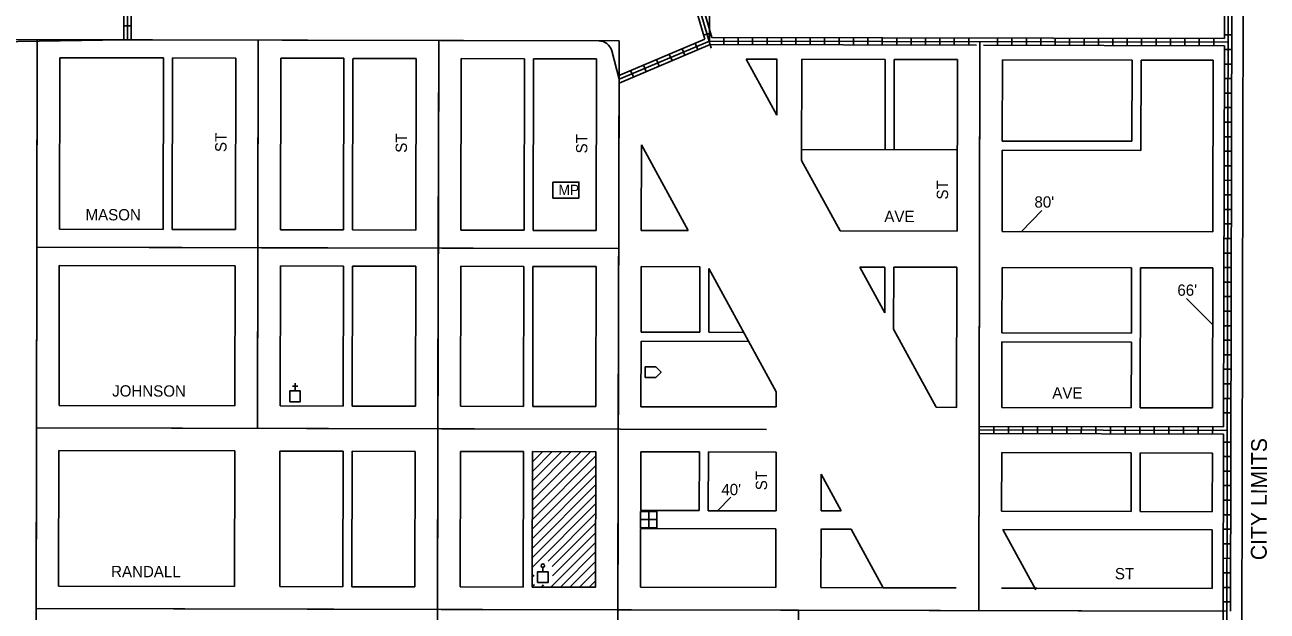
# Model space of a CAD drawing. Extents: x 1640413 to 2320954, y 15619537 to 16353278.
# Drawn here: x 1668929 to 1671683, y 15629449 to 15630747 of the extents above; entities that cross this region are included whole.
import ezdxf

# ---------------------------------------------------------------- set-up
doc = ezdxf.new("R2010")
doc.units = 0
for name, color, linetype in [('L10', 7, 'Continuous'), ('L14', 7, 'Continuous'), ('L18', 7, 'Continuous'), ('L2', 7, 'Continuous'), ('L23', 7, 'Continuous'), ('L3', 7, 'Continuous'), ('L5', 7, 'Continuous'), ('L9', 7, 'Continuous')]:
    doc.layers.add(name, color=color, linetype=linetype)

msp = doc.modelspace()

# ---------------------------------------------------------------- linework, layer by layer
at = {"layer": 'L10'}
for p, q in [((1670099.2, 15630399.3), (1670099.2, 15630363.5)), ((1669521.7, 15629947.5), (1669533.6, 15629947.5)), ((1669527.6, 15629936.8), (1669527.6, 15629953.7)), ((1670076.9, 15629536), (1670076.9, 15629546.1))]:
    msp.add_line(p, q, dxfattribs=at)
for points in [[(1670156.9, 15630363.5), (1670156.9, 15630363.5), (1670156.9, 15630399.3), (1670099.2, 15630399.3)], [(1670099.2, 15630363.5), (1670156.9, 15630363.5)]]:
    msp.add_lwpolyline(points, dxfattribs=at)
for points in [[(1670303.8, 15629990.5), (1670327.3, 15629990.5), (1670339.2, 15629978), (1670327.3, 15629966.6), (1670303.8, 15629966.6)], [(1669515.9, 15629912.9), (1669515.9, 15629936.8), (1669539.3, 15629936.8), (1669539.3, 15629912.9)], [(1670312, 15629669.7), (1670312, 15629651.8), (1670293.6, 15629651.8), (1670293.6, 15629669.7)], [(1670312, 15629651.8), (1670312, 15629633.8), (1670293.6, 15629633.8), (1670293.6, 15629651.8)], [(1670329.9, 15629669.7), (1670329.9, 15629651.8), (1670312, 15629651.8), (1670312, 15629669.7)], [(1670329.9, 15629651.8), (1670329.9, 15629633.8), (1670312, 15629633.8), (1670312, 15629651.8)], [(1670065, 15629512.6), (1670065, 15629536), (1670088.9, 15629536), (1670088.9, 15629512.6)]]:
    msp.add_lwpolyline(points, close=True, dxfattribs=at)
msp.add_circle((1670076.9, 15629549.8), 3.74, dxfattribs=at)
at = {"layer": 'L14'}
for p, q in [((1670053.8, 15629652.4), (1670194.1, 15629792.7)), ((1670053.9, 15629694.9), (1670161.3, 15629802.2)), ((1670053.9, 15629673.6), (1670182.4, 15629802.2)), ((1670054, 15629737.4), (1670118.9, 15629802.3)), ((1670054, 15629716.1), (1670140.1, 15629802.3)), ((1670054.1, 15629779.9), (1670076.6, 15629802.4)), ((1670054.1, 15629758.7), (1670097.8, 15629802.4)), ((1670054.2, 15629801.2), (1670055.4, 15629802.5)), ((1670053.8, 15629631.1), (1670194.1, 15629771.4)), ((1670053.7, 15629609.8), (1670194, 15629750.1)), ((1670053.7, 15629588.6), (1670194, 15629728.9)), ((1670053.6, 15629567.3), (1670194, 15629707.6)), ((1670053.6, 15629546.1), (1670193.9, 15629686.4)), ((1670088.7, 15629559.9), (1670193.9, 15629665.1)), ((1670097.6, 15629547.7), (1670193.8, 15629643.8)), ((1670098.3, 15629527.2), (1670193.8, 15629622.6)), ((1670094.7, 15629502.3), (1670193.7, 15629601.3)), ((1670115.9, 15629502.3), (1670193.7, 15629580.1)), ((1670137.1, 15629502.3), (1670193.6, 15629558.8)), ((1670158.2, 15629502.2), (1670193.6, 15629537.6)), ((1670053.5, 15629503.5), (1670058.1, 15629508.1)), ((1670053.6, 15629524.8), (1670057.8, 15629529)), ((1670073.6, 15629502.4), (1670078.7, 15629507.5)), ((1670179.4, 15629502.2), (1670193.5, 15629516.3))]:
    msp.add_line(p, q, dxfattribs=at)
msp.add_lwpolyline([(1670054.2, 15629802.5), (1670053.5, 15629502.4), (1670193.5, 15629502.1), (1670194.2, 15629802.2)], close=True, dxfattribs=at)
at = {"layer": 'L18'}
for p, q in [((1671624.2, 15628432.9), (1671631.7, 15631884.1)), ((1669005.2, 15630294.7), (1669006, 15630674.7)), ((1669236.1, 15630674.2), (1669006, 15630674.7)), ((1669235.3, 15630294.2), (1669236.1, 15630674.2)), ((1669255.3, 15630294.2), (1669256.1, 15630674.2)), ((1669396.1, 15630673.9), (1669256.1, 15630674.2)), ((1669395.3, 15630293.9), (1669396.1, 15630673.9)), ((1669495.2, 15630293.6), (1669496, 15630673.7)), ((1669635.2, 15630293.3), (1669636, 15630673.4)), ((1669655.2, 15630293.3), (1669656, 15630673.3)), ((1669795.2, 15630293), (1669796, 15630673)), ((1669895.2, 15630292.8), (1669896, 15630672.8)), ((1670035.2, 15630292.5), (1670036, 15630672.5)), ((1670055.2, 15630292.4), (1670056, 15630672.5)), ((1670195.2, 15630292.1), (1670196, 15630672.2)), ((1670596.1, 15630671.3), (1670528, 15630671.4)), ((1670528, 15630671.4), (1670595.7, 15630547.4)), ((1670595.7, 15630547.4), (1670596, 15630671.3)), ((1670650.5, 15630447.1), (1670651, 15630671.2)), ((1670836, 15630670.8), (1670651, 15630671.2)), ((1670835.6, 15630470.7), (1670836, 15630670.8)), ((1670855.6, 15630470.7), (1670856, 15630670.7)), ((1670996, 15630670.4), (1670856, 15630670.7)), ((1670995.2, 15630290.4), (1670996, 15630670.4)), ((1671095.6, 15630490.2), (1671096, 15630670.2)), ((1671096, 15630670.2), (1671383.1, 15630669.6)), ((1671382.7, 15630489.6), (1671383.1, 15630669.6)), ((1671402.6, 15630469.5), (1671403.1, 15630669.6)), ((1671403.1, 15630669.6), (1671563.1, 15630669.2)), ((1671562.2, 15630289.2), (1671563.1, 15630669.2)), ((1670295.2, 15630291.9), (1670295.6, 15630481.5)), ((1670295.6, 15630481.5), (1670399.3, 15630291.7)), ((1670995.6, 15630470.4), (1670650.6, 15630471.1)), ((1671095.2, 15630290.2), (1671095.6, 15630470.2)), ((1671095.6, 15630490.2), (1671382.7, 15630489.6)), ((1671402.6, 15630469.5), (1671095.6, 15630470.2)), ((1670650.5, 15630447.1), (1670735.8, 15630291)), ((1669235.3, 15630294.2), (1669005.2, 15630294.7)), ((1669395.3, 15630293.9), (1669255.3, 15630294.2)), ((1670399.3, 15630291.7), (1670295.2, 15630291.9)), ((1670995.2, 15630290.4), (1670735.8, 15630291)), ((1671562.2, 15630289.2), (1671095.2, 15630290.2)), ((1669004.4, 15629904.6), (1669005, 15630214.7)), ((1669395.1, 15630213.8), (1669005, 15630214.7)), ((1669394.4, 15629903.8), (1669395.1, 15630213.9)), ((1669494.4, 15629903.6), (1669495, 15630213.7)), ((1669634.4, 15629903.3), (1669635, 15630213.4)), ((1669654.4, 15629903.3), (1669655.1, 15630213.3)), ((1669794.4, 15629903), (1669795, 15630213)), ((1669894.4, 15629902.7), (1669895, 15630212.8)), ((1670034.4, 15629902.5), (1670035, 15630212.5)), ((1670054.4, 15629902.4), (1670055, 15630212.5)), ((1670194.4, 15629902.1), (1670195, 15630212.2)), ((1670194.4, 15629902.1), (1670195, 15630212.2)), ((1670294.7, 15630067), (1670295, 15630212)), ((1670425, 15630211.7), (1670295, 15630212)), ((1670424.7, 15630066.7), (1670425, 15630211.7)), ((1670444.7, 15630066.6), (1670445, 15630208.1)), ((1670445, 15630208.1), (1670594.4, 15629934.5)), ((1670835, 15630210.8), (1670779.6, 15630210.9)), ((1670779.6, 15630210.9), (1670834.8, 15630109.9)), ((1670834.8, 15630109.9), (1670835, 15630210.8)), ((1670854.7, 15630073.3), (1670855, 15630210.8)), ((1670995, 15630210.5), (1670855, 15630210.8)), ((1670994.3, 15629900.4), (1670995, 15630210.5)), ((1671094.7, 15630065.3), (1671095, 15630210.3)), ((1671382.1, 15630209.6), (1671095, 15630210.3)), ((1671381.7, 15630064.6), (1671382.1, 15630209.6)), ((1671401.4, 15629899.6), (1671402.1, 15630209.6)), ((1671562.1, 15630209.3), (1671402.1, 15630209.6)), ((1671561.4, 15629899.2), (1671562.1, 15630209.3)), ((1670424.7, 15630066.7), (1670294.7, 15630067)), ((1670522.3, 15630066.5), (1670444.7, 15630066.6)), ((1670854.7, 15630073.3), (1670949.1, 15629900.5)), ((1671381.7, 15630064.6), (1671094.7, 15630065.3)), ((1670294.3, 15629901.9), (1670294.6, 15630046.9)), ((1670533.3, 15630046.4), (1670294.7, 15630046.9)), ((1671094.4, 15629900.2), (1671094.7, 15630045.2)), ((1671094.7, 15630045.2), (1671381.7, 15630044.6)), ((1671381.4, 15629899.6), (1671381.7, 15630044.6)), ((1670594.4, 15629901.3), (1670594.4, 15629934.5)), ((1669394.4, 15629903.8), (1669004.4, 15629904.6)), ((1670594.4, 15629901.3), (1670294.4, 15629901.9)), ((1670994.4, 15629900.4), (1670949.1, 15629900.5)), ((1671094.4, 15629900.2), (1671381.4, 15629899.6)), ((1671401.4, 15629899.6), (1671561.4, 15629899.2)), ((1669003.5, 15629504.7), (1669004.2, 15629804.7)), ((1669394.2, 15629803.9), (1669004.2, 15629804.7)), ((1669393.6, 15629503.8), (1669394.2, 15629803.9)), ((1669493.5, 15629503.6), (1669494.2, 15629803.7)), ((1669633.5, 15629503.3), (1669634.2, 15629803.3)), ((1669653.5, 15629503.3), (1669654.2, 15629803.3)), ((1669793.5, 15629503), (1669794.2, 15629803)), ((1669893.5, 15629502.8), (1669894.2, 15629802.8)), ((1670033.5, 15629502.5), (1670034.2, 15629802.5)), ((1670293.9, 15629671.9), (1670294.1, 15629801.9)), ((1670424.1, 15629801.7), (1670294.1, 15629801.9)), ((1670423.8, 15629671.7), (1670424.1, 15629801.7)), ((1670443.8, 15629671.6), (1670444.1, 15629801.6)), ((1670594.2, 15629801.3), (1670444.1, 15629801.6)), ((1670593.9, 15629671.3), (1670594.2, 15629801.3)), ((1671093.9, 15629670.2), (1671094.2, 15629800.2)), ((1671094.2, 15629800.2), (1671381.2, 15629799.6)), ((1671380.9, 15629669.6), (1671381.2, 15629799.6)), ((1671400.9, 15629669.6), (1671401.2, 15629799.6)), ((1671401.2, 15629799.6), (1671561.2, 15629799.2)), ((1671560.9, 15629669.2), (1671561.2, 15629799.2)), ((1670693.8, 15629671.1), (1670694, 15629752.2)), ((1670694, 15629752.2), (1670738.4, 15629671)), ((1670423.8, 15629671.7), (1670293.9, 15629671.9)), ((1670593.9, 15629671.3), (1670443.8, 15629671.6)), ((1670738.4, 15629671), (1670693.8, 15629671.1)), ((1671093.9, 15629670.2), (1671380.9, 15629669.6)), ((1671400.9, 15629669.6), (1671560.9, 15629669.2)), ((1670293.5, 15629501.9), (1670293.8, 15629631.9)), ((1670593.8, 15629631.3), (1670293.8, 15629631.9)), ((1670593.5, 15629501.3), (1670593.8, 15629631.3)), ((1670693.5, 15629501.1), (1670693.8, 15629631.1)), ((1670760.2, 15629630.9), (1670693.8, 15629631)), ((1670760.2, 15629630.9), (1670831.3, 15629500.8)), ((1671096.8, 15629630.2), (1671560.8, 15629629.2)), ((1671096.8, 15629630.2), (1671169.8, 15629496.5)), ((1671560.5, 15629499.2), (1671560.8, 15629629.2)), ((1669393.6, 15629503.8), (1669003.5, 15629504.7)), ((1670593.5, 15629501.3), (1670293.5, 15629501.9)), ((1670831.3, 15629500.8), (1670693.5, 15629501.1)), ((1670993.5, 15629500.4), (1670831.3, 15629500.8)), ((1671093.5, 15629500.2), (1671171.9, 15629500)), ((1671167.9, 15629500), (1671560.5, 15629499.2))]:
    msp.add_line(p, q, dxfattribs=at)
for points in [[(1669496.1, 15630673.7), (1669636.1, 15630673.4)], [(1669656.1, 15630673.3), (1669796.1, 15630673)], [(1669896.1, 15630672.8), (1670036.1, 15630672.5)], [(1670056, 15630672.5), (1670196, 15630672.2)], [(1669495.3, 15630293.6), (1669635.3, 15630293.3)], [(1669655.3, 15630293.3), (1669795.3, 15630293)], [(1669895.3, 15630292.8), (1670035.2, 15630292.5)], [(1670055.2, 15630292.4), (1670195.2, 15630292.1)], [(1669495.1, 15630213.7), (1669635.1, 15630213.3)], [(1669655.1, 15630213.3), (1669795.1, 15630213)], [(1669895.1, 15630212.8), (1670035.1, 15630212.5)], [(1670055, 15630212.5), (1670195, 15630212.2)], [(1669494.4, 15629903.6), (1669634.4, 15629903.3)], [(1669654.4, 15629903.3), (1669794.4, 15629902.9)], [(1669894.4, 15629902.7), (1670034.4, 15629902.4)], [(1670054.4, 15629902.4), (1670194.4, 15629902.1)], [(1669494.2, 15629803.7), (1669634.2, 15629803.3)], [(1669654.2, 15629803.3), (1669794.2, 15629803)], [(1669894.2, 15629802.8), (1670034.2, 15629802.5)], [(1669493.5, 15629503.6), (1669633.5, 15629503.3)], [(1669653.5, 15629503.3), (1669793.5, 15629503)], [(1669893.5, 15629502.8), (1670033.5, 15629502.5)]]:
    msp.add_lwpolyline(points, dxfattribs=at)
at = {"layer": 'L23'}
for p, q in [((1671183.4, 15630336.3), (1671138, 15630290.1)), ((1671503.9, 15630141.7), (1671561.8, 15630083.8)), ((1670493.5, 15629701.8), (1670463.8, 15629671.6))]:
    msp.add_line(p, q, dxfattribs=at)
at = {"layer": 'L3'}
for p, q in [((1668182.5, 15630699.9), (1669148.1, 15630714.4)), ((1668955.1, 15630246.8), (1668956.1, 15630714.8)), ((1669148.1, 15630714.4), (1670200.8, 15630712.1)), ((1669445.1, 15630253.8), (1669446.1, 15630713.7)), ((1669845.1, 15630252.9), (1669846.1, 15630712.9)), ((1670246, 15630627.1), (1670229.8, 15630689.6)), ((1671043.4, 15629450.3), (1671046.1, 15630702.3)), ((1670244.3, 15629844), (1670246, 15630627.1)), ((1668955.1, 15630254.8), (1669453.1, 15630253.7)), ((1669444.3, 15629853.8), (1669445.1, 15630253.8)), ((1669453.1, 15630253.7), (1669853.1, 15630252.9)), ((1669844.3, 15629852.9), (1669845.1, 15630252.9)), ((1669853.1, 15630252.9), (1670245.2, 15630252)), ((1668954.3, 15629846.8), (1668955.1, 15630246.8)), ((1668953.4, 15629446.8), (1668954.3, 15629846.8)), ((1668954.3, 15629854.8), (1669852.3, 15629852.9)), ((1669843.4, 15629452.9), (1669844.3, 15629852.9)), ((1669852.3, 15629852.9), (1670244.3, 15629852)), ((1670243.4, 15629444), (1670244.3, 15629844)), ((1668961.4, 15629454.8), (1669851.4, 15629452.9)), ((1669842.6, 15629052.9), (1669843.4, 15629452.9)), ((1669851.4, 15629452.9), (1670243.4, 15629452)), ((1670243.4, 15629452), (1670643.4, 15629451.2)), ((1670641, 15628351.2), (1670643.4, 15629451.2)), ((1670643.4, 15629451.2), (1671585.4, 15629449.2))]:
    msp.add_line(p, q, dxfattribs=at)
msp.add_arc((1670200.7, 15630682.1), 30, 14.516, 89.878, dxfattribs=at)
at = {"layer": 'L5'}
for p, q in [((1671588.2, 15630717.2), (1671590.7, 15631884.2)), ((1671591.2, 15628439.2), (1671598.7, 15631884.2)), ((1671601.4, 15629449.1), (1671606.7, 15631884.2)), ((1669156.1, 15630714.4), (1669157, 15631089.4)), ((1669148.1, 15630714.4), (1669148.8, 15631018.3)), ((1669164.1, 15630714.3), (1669164.8, 15631018.3)), ((1669148.4, 15630745.6), (1669164, 15630745.6)), ((1670448.7, 15630729.3), (1670433.2, 15630724.8)), ((1670451.4, 15630719.6), (1671588.2, 15630717.2)), ((1670478.1, 15630703.6), (1670478.1, 15630719.5)), ((1670510, 15630703.5), (1670510.1, 15630719.5)), ((1670542, 15630703.4), (1670542, 15630719.4)), ((1670573.9, 15630703.3), (1670573.9, 15630719.3)), ((1670605.9, 15630703.3), (1670605.9, 15630719.3)), ((1670637.8, 15630703.2), (1670637.8, 15630719.2)), ((1670669.7, 15630703.1), (1670669.8, 15630719.1)), ((1670701.7, 15630703.1), (1670701.7, 15630719)), ((1670733.6, 15630703), (1670733.7, 15630719)), ((1670765.6, 15630702.9), (1670765.6, 15630718.9)), ((1670797.5, 15630702.9), (1670797.6, 15630718.8)), ((1670829.5, 15630702.8), (1670829.5, 15630718.8)), ((1670861.4, 15630702.7), (1670861.4, 15630718.7)), ((1670893.4, 15630702.7), (1670893.4, 15630718.6)), ((1670925.3, 15630702.6), (1670925.3, 15630718.6)), ((1670957.2, 15630702.5), (1670957.3, 15630718.5)), ((1670989.2, 15630702.5), (1670989.2, 15630718.4)), ((1671021.1, 15630702.4), (1671021.2, 15630718.4)), ((1671085, 15630702.3), (1671085.1, 15630718.2)), ((1671117, 15630702.2), (1671117, 15630718.2)), ((1671148.9, 15630702.1), (1671148.9, 15630718.1)), ((1671180.9, 15630702.1), (1671180.9, 15630718)), ((1671212.8, 15630702), (1671212.8, 15630718)), ((1671244.7, 15630701.9), (1671244.8, 15630717.9)), ((1671276.7, 15630701.8), (1671276.7, 15630717.8)), ((1671308.6, 15630701.8), (1671308.7, 15630717.8)), ((1671340.6, 15630701.7), (1671340.6, 15630717.7)), ((1671372.5, 15630701.6), (1671372.6, 15630717.6)), ((1671404.5, 15630701.6), (1671404.5, 15630717.5)), ((1671436.4, 15630701.5), (1671436.4, 15630717.5)), ((1671468.4, 15630701.4), (1671468.4, 15630717.4)), ((1671500.3, 15630701.4), (1671500.3, 15630717.3)), ((1671532.2, 15630701.3), (1671532.3, 15630717.3)), ((1671564.2, 15630701.2), (1671564.2, 15630717.2)), ((1671604.2, 15630725.1), (1671588.1, 15630725.1)), ((1667956.2, 15630716.9), (1670246.2, 15630712)), ((1668951.1, 15628354.9), (1668956.2, 15630714.8)), ((1669444.3, 15629853.8), (1669446.1, 15630713.7)), ((1669843.4, 15629452.9), (1669846.1, 15630712.9)), ((1670241.1, 15628352.1), (1670246.2, 15630712)), ((1670243.9, 15630634.9), (1670435.8, 15630715.9)), ((1670245.9, 15630618.4), (1670447.8, 15630703.6)), ((1670246, 15630627.1), (1670446.1, 15630711.6)), ((1670385.9, 15630694.6), (1670392, 15630680.3)), ((1670414.5, 15630706.7), (1670420.6, 15630692.4)), ((1670446.1, 15630711.6), (1671596.1, 15630709.2)), ((1670447.8, 15630703.6), (1671038.1, 15630702.3)), ((1671043.4, 15629450.3), (1671046.1, 15630710.3)), ((1671054.1, 15630702.3), (1671588.1, 15630701.2)), ((1671586.3, 15629857.2), (1671588.1, 15630701.2)), ((1671604.2, 15630692.9), (1671588.1, 15630692.9)), ((1670328.7, 15630670.5), (1670334.8, 15630656.2)), ((1670357.3, 15630682.5), (1670363.4, 15630668.2)), ((1670271.6, 15630646.3), (1670277.6, 15630632)), ((1670300.1, 15630658.4), (1670306.2, 15630644.1)), ((1671604.1, 15630660.7), (1671588, 15630660.7)), ((1671604, 15630628.5), (1671587.9, 15630628.5)), ((1671604, 15630596.3), (1671587.9, 15630596.3)), ((1671603.9, 15630564.1), (1671587.8, 15630564.2)), ((1671603.8, 15630531.9), (1671587.7, 15630532)), ((1671603.7, 15630499.7), (1671587.6, 15630499.8)), ((1671603.7, 15630467.5), (1671587.6, 15630467.6)), ((1671603.6, 15630435.3), (1671587.5, 15630435.4)), ((1671603.5, 15630403.1), (1671587.4, 15630403.2)), ((1671603.5, 15630370.9), (1671587.4, 15630371)), ((1671603.4, 15630338.7), (1671587.3, 15630338.8)), ((1671603.3, 15630306.5), (1671587.2, 15630306.6)), ((1668955.2, 15630254.8), (1670245.2, 15630252)), ((1671603.3, 15630274.4), (1671587.2, 15630274.4)), ((1671603.2, 15630242.2), (1671587.1, 15630242.2)), ((1671603.1, 15630210), (1671587, 15630210)), ((1671603, 15630177.8), (1671587, 15630177.8)), ((1671603, 15630145.6), (1671586.9, 15630145.6)), ((1671602.9, 15630113.4), (1671586.8, 15630113.4)), ((1671602.8, 15630081.2), (1671586.7, 15630081.2)), ((1671602.8, 15630049), (1671586.7, 15630049)), ((1671602.7, 15630016.8), (1671586.6, 15630016.8)), ((1671602.6, 15629984.6), (1671586.5, 15629984.6)), ((1671602.6, 15629952.4), (1671586.5, 15629952.4)), ((1671602.5, 15629920.2), (1671586.4, 15629920.2)), ((1671602.4, 15629888), (1671586.3, 15629888)), ((1668954.3, 15629854.8), (1670572.8, 15629851.3)), ((1671044.3, 15629858.3), (1671586.3, 15629857.2)), ((1671044.3, 15629850.3), (1671594.3, 15629849.2)), ((1671044.3, 15629842.3), (1671586.3, 15629841.2)), ((1671076.6, 15629842.2), (1671076.7, 15629858.4)), ((1671109, 15629842.1), (1671109, 15629858.3)), ((1671141.3, 15629842), (1671141.4, 15629858.2)), ((1671173.7, 15629842), (1671173.7, 15629858.1)), ((1671206, 15629841.9), (1671206.1, 15629858.1)), ((1671238.4, 15629841.8), (1671238.4, 15629858)), ((1671270.7, 15629841.8), (1671270.8, 15629857.9)), ((1671303.1, 15629841.7), (1671303.1, 15629857.9)), ((1671335.4, 15629841.6), (1671335.5, 15629857.8)), ((1671367.8, 15629841.6), (1671367.8, 15629857.7)), ((1671400.2, 15629841.5), (1671400.2, 15629857.7)), ((1671432.5, 15629841.4), (1671432.5, 15629857.6)), ((1671464.9, 15629841.4), (1671464.9, 15629857.5)), ((1671497.2, 15629841.3), (1671497.3, 15629857.5)), ((1671529.6, 15629841.2), (1671529.6, 15629857.4)), ((1671561.9, 15629841.1), (1671562, 15629857.3)), ((1671585.4, 15629449.2), (1671586.3, 15629841.2)), ((1671602.3, 15629823.6), (1671586.2, 15629823.6)), ((1671602.2, 15629791.4), (1671586.1, 15629791.4)), ((1671602.1, 15629759.2), (1671586, 15629759.3)), ((1671602.1, 15629727), (1671586, 15629727.1)), ((1671602, 15629694.8), (1671585.9, 15629694.9)), ((1671601.9, 15629662.6), (1671585.8, 15629662.7)), ((1671601.9, 15629630.4), (1671585.8, 15629630.5)), ((1671601.8, 15629598.2), (1671585.7, 15629598.3)), ((1671601.7, 15629566), (1671585.6, 15629566.1)), ((1671601.7, 15629533.8), (1671585.6, 15629533.9)), ((1671601.6, 15629501.6), (1671585.5, 15629501.7)), ((1668953.4, 15629454.8), (1671593.4, 15629449.2)), ((1670641.1, 15628351.2), (1670643.4, 15629451.2)), ((1671601.5, 15629469.5), (1671585.4, 15629469.5)), ((1671583.2, 15628438.9), (1671585.4, 15629449.2)), ((1671591.2, 15628438.8), (1671593.4, 15629449.2))]:
    msp.add_line(p, q, dxfattribs=at)
for points in [[(1670435.8, 15630715.9), (1670397.6, 15630847.2), (1670356.4, 15630959.1), (1670331.1, 15631012.6), (1670271.3, 15631115.8), (1669935.6, 15631709.9), (1669892, 15631800.6), (1669867.5, 15631877.9), (1669861.8, 15631922.2), (1669870.1, 15632310.9)], [(1670449.9, 15630696.1), (1670405.2, 15630849.7), (1670363.7, 15630962.2), (1670338.2, 15631016.4), (1670278.3, 15631119.8), (1669942.7, 15631713.6), (1669899.4, 15631803.5), (1669875.4, 15631879.7), (1669869.8, 15631922.6), (1669869.8, 15631922.6), (1669878.1, 15632310.7)], [(1670451.4, 15630719.6), (1670412.8, 15630852.2), (1670371.1, 15630965.3), (1670345.3, 15631020.1), (1670285.2, 15631123.7), (1669949.8, 15631717.3), (1669906.9, 15631806.5), (1669883.2, 15631881.4), (1669877.9, 15631923.1), (1669886.1, 15632310.5)], [(1670181.5, 15631791.3), (1670446.9, 15631036.6), (1670446.1, 15630711.6)]]:
    msp.add_lwpolyline(points, dxfattribs=at)

# ---------------------------------------------------------------- texts
at = {"layer": 'L10'}
msp.add_text('MP', height=22.91, dxfattribs=at).set_placement((1670111.6, 15630370.4))
at = {"layer": 'L2'}
msp.add_text('CITY LIMITS', height=35, rotation=89.8763, dxfattribs=at).set_placement((1671681.7, 15629561.9))
at = {"layer": 'L23'}
for s, p in [("80'", (1671166.8, 15630342.7)), ("66'", (1671483.7, 15630147.5)), ("40'", (1670472.7, 15629705.9))]:
    msp.add_text(s, height=25, dxfattribs=at).set_placement(p)
at = {"layer": 'L9'}
for s, rotation, p in [('ST', 89.8764, (1669375.6, 15630465.7)), ('ST', 89.8764, (1669775.6, 15630464.2)), ('ST', 89.8764, (1670175.6, 15630462.7)), ('ST', 89.8764, (1670975.3, 15630360.5)), ('MASON', 359.8755, (1669063.1, 15630314.6)), ('AVE', 359.8763, (1670834, 15630310.8)), ('JOHNSON', 359.8766, (1669122.1, 15629924.4)), ('AVE', 359.8782, (1671206.4, 15629920)), ('ST', 89.8766, (1670574, 15629716.8)), ('RANDALL', 359.8766, (1669119.8, 15629524.4)), ('ST', 359.8789, (1671345.1, 15629519.7))]:
    msp.add_text(s, height=25, rotation=rotation, dxfattribs=at).set_placement(p)

doc.saveas('drawing.dxf')
